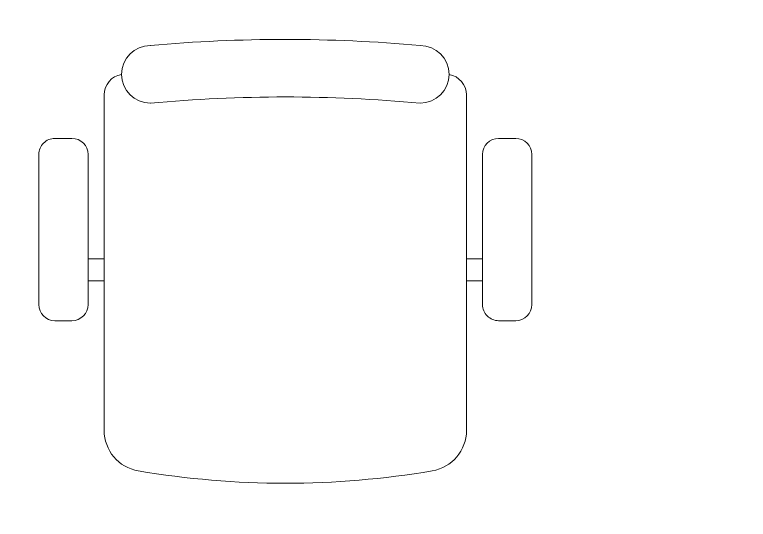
# Model space of a CAD drawing. Header units: millimetres. Extents: x 26027 to 581921, y 7230 to 233891.
# Drawn here: x 481675 to 482568, y 194083 to 194697 of the extents above; entities that cross this region are included whole.
import ezdxf

# ---------------------------------------------------------------- set-up
doc = ezdxf.new("R2010")
doc.units = ezdxf.units.MM
doc.header["$LTSCALE"] = 5
doc.layers.add('EXF', color=7, linetype='Continuous', lineweight=0, true_color=0x4e7e3e)
doc.layers.add('Medical Equipment and Furniture', color=163, linetype='Continuous', lineweight=0)
doc.layers.add('NEW', color=1, linetype='Continuous', lineweight=5)

# ---------------------------------------------------------------- blocks, each defined once
blk = doc.blocks.new('*X15')
at = {"color": 0}
for p, q in [((5, 3), (5, 3)), ((5, 3), (5, 3)), ((5, 3), (5, 3)), ((5, 3), (5, 3)), ((5, 3), (5, 3)), ((5, 3), (5, 3)), ((5, 3), (5, 3)), ((5, 3), (5, 3)), ((5, 3), (5, 3)), ((5, 3), (5, 3)), ((5, 3), (5, 3)), ((5, 3), (5, 3)), ((5, 3), (5, 3)), ((5, 3), (5, 3)), ((5, 3), (5, 3)), ((5, 3), (5, 3)), ((5, 3), (5, 3)), ((5, 3), (5, 3)), ((5, 3), (5, 3)), ((5, 3), (5, 3)), ((5, 3), (5, 3)), ((5, 3), (5, 3)), ((5, 3), (5, 3)), ((5, 3), (5, 3)), ((5, 3), (5, 3)), ((5, 3), (5, 3)), ((5, 3), (5, 3)), ((5, 3), (5, 3)), ((5, 3), (5, 3)), ((5, 3), (5, 3)), ((5, 3), (5, 3)), ((5, 3), (5, 3)), ((5, 3), (5, 3)), ((5, 3), (5, 3)), ((5, 3), (5, 3)), ((5, 3), (5, 3)), ((5, 3), (5, 3)), ((5, 3), (5, 3)), ((5, 3), (5, 3)), ((5, 3), (5, 3)), ((5, 3), (5, 3)), ((5, 3), (5, 3)), ((5, 3), (5, 3)), ((5, 3), (5, 3)), ((5, 3), (5, 3)), ((5, 3), (5, 3)), ((5, 3), (5, 3)), ((5, 3), (5, 3)), ((5, 3), (5, 3)), ((5, 3), (5, 3)), ((5, 3), (5, 3)), ((5, 3), (5, 3)), ((5, 3), (5, 3)), ((5, 3), (5, 3)), ((5, 3), (5, 3)), ((5, 3), (5, 3)), ((5, 3), (5, 3)), ((5, 3), (5, 3)), ((5, 3), (5, 3)), ((5, 3), (5, 3)), ((5, 3), (5, 3)), ((5, 3), (5, 3)), ((5, 3), (5, 3)), ((5, 3), (5, 3)), ((5, 3), (5, 3)), ((5, 3), (5, 3)), ((6, 3), (5, 3)), ((5, 3), (5, 3)), ((6, 3), (5, 3)), ((5, 3), (5, 3)), ((6, 3), (5, 3)), ((5, 3), (5, 3)), ((6, 3), (5, 3)), ((5, 3), (5, 3)), ((5, 3), (5, 3)), ((5, 3), (5, 3)), ((5, 3), (5, 3)), ((5, 3), (5, 3)), ((5, 3), (5, 3)), ((5, 3), (5, 3)), ((5, 3), (5, 3)), ((5, 3), (5, 3)), ((5, 3), (5, 3)), ((5, 3), (5, 3)), ((5, 3), (5, 3)), ((5, 3), (5, 3)), ((5, 3), (5, 3)), ((5, 3), (5, 3)), ((5, 3), (5, 3)), ((5, 3), (5, 3)), ((5, 3), (5, 3)), ((5, 3), (5, 3)), ((5, 3), (5, 3)), ((5, 3), (5, 3)), ((5, 3), (5, 3)), ((5, 3), (5, 3)), ((6, 3), (6, 3)), ((6, 3), (6, 3)), ((6, 3), (6, 3)), ((6, 3), (6, 3)), ((6, 3), (6, 3)), ((6, 3), (6, 3)), ((6, 3), (6, 3)), ((6, 3), (6, 3)), ((6, 3), (6, 3)), ((6, 3), (6, 3)), ((6, 3), (6, 3)), ((6, 3), (6, 3)), ((6, 3), (6, 3)), ((6, 3), (6, 3)), ((6, 3), (6, 3)), ((6, 3), (6, 3)), ((6, 3), (6, 3)), ((6, 3), (6, 3)), ((6, 3), (6, 3)), ((6, 3), (6, 3)), ((6, 3), (6, 3)), ((6, 3), (6, 3)), ((6, 3), (6, 3)), ((6, 3), (6, 3)), ((6, 3), (6, 3)), ((6, 3), (6, 3)), ((6, 3), (6, 3)), ((6, 3), (6, 3)), ((6, 3), (6, 3)), ((6, 3), (6, 3)), ((6, 3), (6, 3)), ((6, 3), (6, 3)), ((6, 3), (6, 3)), ((6, 3), (6, 3)), ((6, 3), (6, 3)), ((6, 3), (6, 3)), ((6, 3), (6, 3)), ((6, 3), (6, 3)), ((6, 3), (6, 3)), ((6, 3), (6, 3)), ((6, 3), (6, 3)), ((6, 3), (6, 3)), ((6, 3), (6, 3)), ((6, 3), (6, 3)), ((6, 3), (6, 3)), ((6, 3), (6, 3)), ((6, 3), (6, 3)), ((6, 3), (6, 3)), ((6, 3), (6, 3)), ((6, 3), (6, 3)), ((6, 3), (6, 3)), ((6, 3), (6, 3)), ((6, 3), (6, 3)), ((6, 3), (6, 3)), ((6, 3), (6, 3)), ((6, 3), (6, 3)), ((6, 3), (6, 3)), ((6, 3), (6, 3)), ((6, 3), (6, 3)), ((6, 3), (6, 3)), ((6, 3), (6, 3)), ((6, 3), (6, 3)), ((6, 3), (6, 3)), ((6, 3), (6, 3)), ((6, 3), (6, 3)), ((6, 3), (6, 3)), ((6, 3), (6, 3)), ((6, 3), (6, 3)), ((6, 3), (6, 3)), ((6, 3), (6, 3)), ((6, 3), (6, 3)), ((6, 3), (6, 3)), ((6, 3), (6, 3)), ((6, 3), (6, 3)), ((6, 3), (6, 3)), ((6, 3), (6, 3)), ((6, 3), (6, 3)), ((6, 3), (6, 3)), ((6, 3), (6, 3)), ((6, 3), (6, 3)), ((6, 3), (6, 3)), ((6, 3), (6, 3)), ((6, 3), (6, 3)), ((6, 3), (6, 3)), ((6, 3), (6, 3)), ((6, 3), (6, 3)), ((6, 3), (6, 3)), ((6, 3), (6, 3)), ((6, 3), (6, 3)), ((6, 3), (6, 3)), ((6, 3), (6, 3)), ((6, 3), (6, 3)), ((6, 3), (6, 3)), ((6, 3), (6, 3)), ((6, 3), (6, 3)), ((6, 3), (6, 3)), ((6, 3), (6, 3)), ((6, 3), (6, 3)), ((6, 3), (6, 3)), ((6, 3), (6, 3)), ((6, 3), (6, 3)), ((6, 3), (6, 3)), ((6, 3), (6, 3)), ((6, 3), (6, 3)), ((6, 3), (6, 3)), ((6, 3), (6, 3)), ((6, 3), (6, 3)), ((6, 3), (6, 3)), ((6, 3), (6, 3)), ((6, 3), (6, 3)), ((6, 3), (6, 3)), ((6, 3), (6, 3)), ((6, 3), (6, 3)), ((6, 3), (6, 3)), ((6, 3), (6, 3)), ((6, 3), (6, 3)), ((6, 3), (6, 3)), ((6, 3), (6, 3)), ((6, 3), (6, 3)), ((6, 3), (6, 3)), ((6, 3), (6, 3)), ((6, 3), (6, 3)), ((6, 3), (6, 3)), ((6, 3), (6, 3)), ((6, 3), (6, 3)), ((6, 3), (6, 3)), ((6, 3), (6, 3)), ((6, 3), (6, 3)), ((6, 3), (6, 3)), ((6, 3), (6, 3)), ((6, 3), (6, 3)), ((6, 3), (6, 3)), ((6, 3), (6, 3)), ((6, 3), (6, 3)), ((6, 3), (6, 3)), ((6, 3), (6, 3)), ((6, 3), (6, 3)), ((6, 3), (6, 3)), ((6, 3), (6, 3)), ((6, 3), (6, 3)), ((6, 3), (6, 3)), ((6, 3), (6, 3)), ((6, 3), (6, 3)), ((6, 3), (6, 3)), ((6, 3), (6, 3)), ((6, 3), (6, 3)), ((6, 3), (6, 3)), ((6, 3), (6, 3)), ((6, 3), (6, 3)), ((6, 3), (6, 3)), ((6, 3), (6, 3)), ((6, 3), (6, 3)), ((6, 3), (6, 3)), ((6, 3), (6, 3)), ((6, 3), (6, 3)), ((6, 3), (6, 3)), ((6, 3), (6, 3)), ((6, 3), (6, 3)), ((6, 3), (6, 3)), ((6, 3), (6, 3)), ((6, 3), (6, 3)), ((6, 3), (6, 3)), ((6, 3), (6, 3)), ((6, 3), (6, 3)), ((6, 3), (6, 3)), ((6, 3), (6, 3)), ((6, 3), (6, 3)), ((6, 3), (6, 3)), ((6, 3), (6, 3)), ((6, 3), (6, 3)), ((6, 3), (6, 3)), ((6, 3), (6, 3)), ((6, 3), (6, 3)), ((6, 3), (6, 3)), ((6, 3), (6, 3)), ((6, 3), (6, 3)), ((6, 3), (6, 3)), ((6, 3), (6, 3)), ((6, 3), (6, 3)), ((6, 3), (6, 3)), ((6, 3), (6, 3)), ((6, 3), (6, 3)), ((6, 3), (6, 3)), ((6, 3), (6, 3)), ((6, 3), (6, 3)), ((6, 3), (6, 3)), ((6, 3), (6, 3)), ((6, 3), (6, 3)), ((6, 3), (6, 3)), ((6, 3), (6, 3)), ((6, 3), (6, 3)), ((6, 3), (6, 3)), ((6, 3), (6, 3)), ((6, 3), (6, 3)), ((6, 3), (6, 3)), ((6, 3), (6, 3)), ((6, 3), (6, 3)), ((6, 3), (6, 3)), ((6, 3), (6, 3)), ((6, 3), (6, 3)), ((6, 3), (6, 3)), ((6, 3), (6, 3)), ((6, 3), (6, 3)), ((6, 3), (6, 3)), ((6, 3), (5, 3)), ((6, 3), (5, 3)), ((6, 3), (5, 3)), ((6, 3), (5, 3)), ((6, 3), (5, 3)), ((6, 3), (6, 3)), ((6, 3), (6, 3)), ((6, 3), (6, 3)), ((6, 3), (6, 3)), ((6, 3), (6, 3)), ((6, 3), (6, 3)), ((6, 3), (6, 3)), ((6, 3), (6, 3)), ((6, 3), (6, 3)), ((6, 3), (6, 3)), ((6, 3), (6, 3)), ((6, 3), (6, 3)), ((6, 3), (6, 3)), ((6, 3), (6, 3)), ((6, 3), (6, 3)), ((6, 3), (6, 3)), ((6, 3), (6, 3)), ((6, 3), (6, 3)), ((6, 3), (6, 3)), ((6, 3), (6, 3)), ((6, 3), (6, 3)), ((6, 3), (6, 3)), ((6, 3), (6, 3)), ((6, 3), (6, 3)), ((6, 3), (6, 3)), ((6, 3), (6, 3)), ((6, 3), (6, 3)), ((6, 3), (6, 3)), ((6, 3), (6, 3)), ((6, 3), (6, 3)), ((6, 3), (6, 3)), ((6, 3), (6, 3)), ((6, 3), (6, 3)), ((6, 3), (6, 3)), ((6, 3), (6, 3)), ((6, 3), (6, 3)), ((6, 3), (6, 3)), ((6, 3), (6, 3)), ((6, 3), (6, 3)), ((6, 3), (6, 3)), ((6, 3), (6, 3)), ((6, 3), (6, 3)), ((6, 3), (6, 3)), ((6, 3), (6, 3)), ((6, 3), (6, 3)), ((6, 3), (6, 3)), ((6, 3), (6, 3)), ((6, 3), (6, 3)), ((6, 3), (6, 3)), ((6, 3), (6, 3)), ((6, 3), (6, 3)), ((6, 3), (6, 3)), ((6, 3), (6, 3)), ((6, 3), (6, 3)), ((6, 3), (6, 3)), ((6, 3), (6, 3)), ((6, 3), (6, 3)), ((6, 3), (6, 3)), ((6, 3), (6, 3)), ((6, 3), (6, 3)), ((6, 3), (6, 3)), ((6, 3), (6, 3)), ((6, 3), (6, 3)), ((6, 3), (6, 3)), ((6, 3), (6, 3)), ((6, 3), (6, 3)), ((6, 3), (6, 3)), ((6, 3), (6, 3)), ((6, 3), (6, 3)), ((6, 3), (6, 3)), ((6, 3), (6, 3)), ((6, 3), (6, 3)), ((6, 3), (6, 3)), ((6, 3), (6, 3)), ((6, 3), (6, 3)), ((6, 3), (6, 3)), ((6, 3), (6, 3)), ((6, 3), (6, 3)), ((6, 3), (6, 3)), ((6, 3), (6, 3)), ((6, 3), (6, 3)), ((6, 3), (6, 3)), ((6, 3), (6, 3)), ((6, 3), (6, 3)), ((6, 3), (6, 3)), ((6, 3), (6, 3)), ((6, 3), (6, 3)), ((6, 3), (6, 3)), ((6, 3), (6, 3)), ((6, 3), (6, 3)), ((6, 3), (6, 3)), ((6, 3), (6, 3)), ((6, 3), (6, 3)), ((6, 3), (6, 3)), ((6, 3), (6, 3)), ((6, 3), (6, 3)), ((6, 3), (6, 3)), ((6, 3), (6, 3)), ((6, 3), (6, 3)), ((6, 3), (6, 3)), ((6, 3), (6, 3)), ((6, 3), (6, 3)), ((6, 3), (6, 3)), ((6, 3), (6, 3)), ((6, 3), (6, 3)), ((6, 3), (6, 3)), ((6, 3), (6, 3)), ((6, 3), (6, 3)), ((6, 3), (6, 3)), ((6, 3), (6, 3)), ((6, 3), (6, 3)), ((6, 3), (6, 3)), ((6, 3), (6, 3)), ((6, 3), (6, 3)), ((6, 3), (6, 3)), ((6, 3), (6, 3)), ((6, 3), (6, 3)), ((6, 3), (6, 3)), ((6, 3), (6, 3)), ((6, 3), (6, 3)), ((6, 3), (6, 3)), ((6, 3), (6, 3)), ((6, 3), (6, 3)), ((6, 3), (6, 3)), ((6, 3), (6, 3)), ((6, 3), (6, 3)), ((6, 3), (6, 3)), ((6, 3), (6, 3)), ((6, 3), (6, 3)), ((6, 3), (6, 3)), ((6, 3), (6, 3)), ((6, 3), (6, 3)), ((6, 3), (6, 3)), ((6, 3), (6, 3)), ((6, 3), (6, 3)), ((6, 3), (6, 3)), ((6, 3), (6, 3)), ((6, 3), (6, 3)), ((6, 3), (6, 3)), ((6, 3), (6, 3)), ((6, 3), (6, 3)), ((6, 3), (6, 3)), ((6, 3), (6, 3)), ((6, 3), (6, 3)), ((6, 3), (6, 3)), ((6, 3), (6, 3)), ((6, 3), (6, 3)), ((6, 3), (6, 3)), ((6, 3), (6, 3)), ((6, 3), (6, 3)), ((6, 3), (6, 3)), ((6, 3), (6, 3)), ((6, 3), (6, 3)), ((6, 3), (6, 3)), ((6, 3), (6, 3)), ((6, 3), (6, 3)), ((6, 3), (6, 3)), ((6, 3), (6, 3)), ((6, 3), (6, 3)), ((6, 3), (6, 3)), ((6, 3), (6, 3)), ((6, 3), (6, 3)), ((6, 3), (6, 3)), ((6, 3), (6, 3)), ((6, 3), (6, 3)), ((6, 3), (6, 3)), ((6, 3), (6, 3)), ((6, 3), (6, 3)), ((6, 3), (6, 3)), ((6, 3), (6, 3)), ((6, 3), (6, 3)), ((6, 3), (6, 3)), ((6, 3), (6, 3)), ((6, 3), (6, 3)), ((6, 3), (6, 3)), ((6, 3), (6, 3)), ((6, 3), (6, 3)), ((6, 3), (6, 3)), ((6, 3), (6, 3)), ((6, 3), (6, 3)), ((6, 3), (6, 3)), ((6, 3), (6, 3)), ((6, 3), (6, 3)), ((6, 3), (6, 3)), ((6, 3), (6, 3)), ((6, 3), (6, 3)), ((6, 3), (6, 3)), ((6, 3), (6, 3)), ((6, 3), (6, 3)), ((6, 3), (6, 3)), ((6, 3), (6, 3)), ((6, 3), (6, 3)), ((6, 3), (6, 3)), ((6, 3), (6, 3)), ((6, 3), (6, 3)), ((6, 3), (6, 3)), ((6, 3), (6, 3)), ((6, 3), (6, 3)), ((6, 3), (6, 3)), ((6, 3), (6, 3)), ((6, 3), (6, 3)), ((6, 3), (6, 3)), ((6, 3), (6, 3)), ((6, 3), (6, 3)), ((6, 3), (6, 3)), ((6, 3), (6, 3)), ((6, 3), (6, 3)), ((6, 3), (6, 3)), ((6, 3), (6, 3)), ((6, 3), (6, 3)), ((6, 3), (6, 3)), ((6, 3), (6, 3)), ((6, 3), (6, 3)), ((6, 3), (6, 3)), ((6, 3), (6, 3)), ((6, 3), (6, 3)), ((6, 3), (6, 3)), ((6, 3), (6, 3)), ((6, 3), (6, 3)), ((6, 3), (6, 3)), ((6, 3), (6, 3)), ((6, 3), (6, 3)), ((6, 3), (6, 3)), ((6, 3), (6, 3)), ((6, 3), (6, 3)), ((6, 3), (6, 3)), ((6, 3), (6, 3)), ((6, 3), (6, 3)), ((6, 3), (6, 3)), ((6, 3), (6, 3)), ((6, 3), (6, 3)), ((6, 3), (6, 3)), ((6, 3), (6, 3)), ((6, 3), (6, 3)), ((6, 3), (6, 3)), ((6, 3), (6, 3)), ((6, 3), (6, 3)), ((6, 3), (6, 3)), ((6, 3), (6, 3)), ((6, 3), (6, 3)), ((6, 3), (6, 3)), ((6, 3), (6, 3)), ((6, 3), (6, 3)), ((6, 3), (6, 3)), ((6, 3), (6, 3)), ((6, 3), (6, 3)), ((6, 3), (6, 3)), ((6, 3), (6, 3)), ((6, 3), (6, 3)), ((6, 3), (6, 3)), ((6, 3), (6, 3)), ((6, 3), (6, 3)), ((6, 3), (6, 3)), ((6, 3), (6, 3)), ((6, 3), (6, 3)), ((6, 3), (6, 3)), ((6, 3), (6, 3)), ((6, 3), (6, 3)), ((6, 3), (6, 3)), ((6, 3), (6, 3)), ((6, 3), (6, 3)), ((6, 3), (6, 3)), ((6, 3), (6, 3)), ((6, 3), (6, 3)), ((6, 3), (6, 3)), ((6, 3), (6, 3)), ((6, 3), (6, 3)), ((6, 3), (6, 3)), ((6, 3), (6, 3)), ((6, 3), (6, 3)), ((6, 3), (6, 3)), ((6, 3), (6, 3)), ((6, 3), (6, 3)), ((6, 3), (6, 3)), ((6, 3), (6, 3)), ((6, 3), (6, 3)), ((6, 3), (6, 3)), ((6, 3), (6, 3)), ((6, 3), (6, 3)), ((6, 3), (6, 3)), ((6, 3), (6, 3)), ((6, 3), (6, 3)), ((6, 3), (6, 3)), ((6, 3), (6, 3)), ((6, 3), (6, 3)), ((6, 3), (6, 3)), ((6, 3), (6, 3)), ((6, 3), (6, 3)), ((6, 3), (6, 3)), ((6, 3), (6, 3)), ((6, 3), (6, 3)), ((6, 3), (6, 3)), ((6, 3), (6, 3)), ((6, 3), (6, 3)), ((6, 3), (6, 3)), ((6, 3), (6, 3)), ((6, 3), (6, 3)), ((6, 3), (6, 3)), ((6, 3), (6, 3)), ((6, 3), (6, 3)), ((6, 3), (6, 3)), ((6, 3), (6, 3)), ((6, 3), (6, 3)), ((6, 3), (6, 3)), ((6, 3), (6, 3)), ((6, 3), (6, 3)), ((6, 3), (6, 3)), ((6, 3), (6, 3)), ((6, 3), (6, 3)), ((6, 3), (6, 3)), ((6, 3), (6, 3)), ((6, 3), (6, 3)), ((6, 3), (6, 3)), ((6, 3), (6, 3)), ((6, 3), (6, 3)), ((6, 3), (6, 3)), ((6, 3), (6, 3))]:
    blk.add_line(p, q, dxfattribs=at)
blk = doc.blocks.new('*X16')
at = {"color": 0}
for p, q in [((13, 1), (13, 1)), ((13, 1), (13, 1)), ((13, 1), (13, 1)), ((13, 1), (13, 1)), ((13, 1), (13, 1)), ((13, 1), (13, 1)), ((13, 1), (13, 1)), ((13, 1), (13, 1)), ((13, 1), (13, 1)), ((13, 1), (13, 1)), ((13, 1), (13, 1)), ((13, 1), (13, 1)), ((13, 1), (13, 1)), ((13, 1), (13, 1)), ((13, 1), (13, 1)), ((13, 1), (14, 1)), ((13, 1), (14, 1)), ((13, 1), (14, 1)), ((13, 1), (13, 1)), ((13, 1), (13, 1)), ((13, 1), (13, 1)), ((13, 1), (13, 1)), ((13, 1), (13, 1)), ((13, 1), (13, 1)), ((13, 1), (13, 1)), ((13, 1), (13, 1)), ((13, 1), (13, 1)), ((13, 1), (13, 1)), ((13, 1), (13, 1)), ((13, 1), (13, 1)), ((13, 1), (13, 1)), ((13, 1), (13, 1)), ((13, 1), (13, 1)), ((13, 1), (13, 1)), ((13, 1), (13, 1)), ((13, 1), (13, 1)), ((13, 1), (13, 1)), ((13, 1), (13, 1)), ((13, 1), (13, 1)), ((13, 1), (13, 1)), ((13, 1), (13, 1)), ((13, 1), (13, 1)), ((13, 1), (13, 1)), ((13, 1), (13, 1)), ((13, 1), (13, 1)), ((13, 1), (13, 1)), ((13, 1), (13, 1)), ((13, 1), (13, 1)), ((13, 1), (13, 1)), ((13, 1), (13, 1)), ((13, 1), (13, 1)), ((13, 1), (13, 1)), ((13, 1), (13, 1)), ((13, 1), (13, 1)), ((13, 1), (13, 1)), ((13, 1), (13, 1)), ((13, 1), (13, 1)), ((13, 1), (13, 1)), ((13, 1), (13, 1)), ((13, 1), (13, 1)), ((13, 1), (13, 1)), ((13, 1), (13, 1)), ((13, 1), (13, 1)), ((13, 1), (13, 1)), ((13, 1), (13, 1)), ((13, 1), (13, 1)), ((13, 1), (13, 1)), ((13, 1), (13, 1)), ((13, 1), (13, 1)), ((13, 1), (13, 1)), ((13, 1), (13, 1)), ((13, 1), (13, 1)), ((13, 1), (13, 1)), ((13, 1), (13, 1)), ((13, 1), (13, 1)), ((13, 1), (13, 1)), ((13, 1), (13, 1)), ((13, 1), (13, 1)), ((13, 1), (13, 1)), ((13, 1), (13, 1)), ((13, 1), (13, 1)), ((13, 1), (13, 1)), ((13, 1), (13, 1)), ((13, 1), (13, 1)), ((13, 1), (13, 1)), ((13, 1), (13, 1)), ((13, 1), (13, 1)), ((13, 1), (13, 1)), ((13, 1), (13, 1)), ((13, 1), (13, 1)), ((13, 1), (13, 1)), ((13, 1), (13, 1)), ((13, 1), (13, 1)), ((13, 1), (13, 1)), ((13, 1), (13, 1)), ((13, 1), (13, 1)), ((13, 1), (13, 1)), ((13, 1), (13, 1)), ((13, 1), (13, 1)), ((13, 1), (13, 1)), ((13, 1), (13, 1)), ((13, 1), (13, 1)), ((13, 1), (13, 1)), ((13, 1), (13, 1)), ((13, 1), (13, 1)), ((13, 1), (13, 1)), ((13, 1), (13, 1)), ((13, 1), (13, 1)), ((13, 1), (13, 1)), ((13, 1), (13, 1)), ((13, 1), (13, 1)), ((13, 1), (13, 1)), ((13, 1), (13, 1)), ((13, 1), (13, 1)), ((13, 1), (13, 1)), ((13, 1), (13, 1)), ((13, 1), (13, 1)), ((13, 1), (13, 1)), ((13, 1), (13, 1)), ((13, 1), (13, 1)), ((13, 1), (13, 1)), ((13, 1), (13, 1)), ((13, 1), (13, 1)), ((13, 1), (14, 1)), ((13, 0), (13, 0)), ((13, 0), (13, 0)), ((13, 0), (13, 0)), ((13, 0), (13, 0)), ((13, 0), (13, 0)), ((13, 0), (13, 0)), ((13, 0), (13, 0)), ((13, 0), (13, 0)), ((13, 0), (13, 0)), ((13, 0), (13, 0)), ((13, 0), (13, 0)), ((13, 0), (13, 0)), ((13, 0), (13, 0)), ((13, 0), (13, 0)), ((13, 0), (13, 0)), ((13, 0), (13, 0)), ((13, 0), (13, 0)), ((13, 0), (13, 0)), ((13, 0), (13, 0)), ((13, 0), (13, 0)), ((13, 0), (13, 0)), ((13, 0), (13, 0)), ((13, 0), (13, 0)), ((13, 0), (13, 0)), ((13, 0), (13, 0)), ((13, 0), (13, 0)), ((13, 0), (13, 0)), ((13, 0), (13, 0)), ((13, 0), (13, 0)), ((13, 0), (13, 0)), ((13, 0), (13, 0)), ((13, 0), (13, 0)), ((13, 0), (13, 0)), ((13, 0), (13, 0)), ((13, 0), (13, 0)), ((13, 0), (13, 0)), ((13, 0), (13, 0)), ((13, 0), (13, 0)), ((13, 0), (13, 0)), ((13, 0), (13, 0)), ((13, 0), (13, 0)), ((13, 0), (13, 0)), ((13, 0), (13, 0)), ((13, 0), (13, 0)), ((13, 0), (13, 0)), ((13, 0), (13, 0)), ((13, 0), (13, 0)), ((13, 0), (13, 0)), ((13, 0), (14, 0)), ((13, 0), (14, 0)), ((13, 0), (13, 0)), ((13, 0), (14, 0)), ((14, 1), (14, 1)), ((14, 1), (14, 1)), ((14, 1), (14, 1)), ((14, 1), (14, 1)), ((14, 1), (14, 1)), ((14, 1), (14, 1)), ((14, 1), (14, 1)), ((14, 1), (14, 1)), ((14, 1), (14, 1)), ((14, 1), (14, 1)), ((14, 1), (14, 1)), ((14, 1), (14, 1)), ((14, 1), (14, 1)), ((14, 1), (14, 1)), ((14, 1), (14, 1)), ((14, 1), (14, 1)), ((14, 1), (14, 1)), ((14, 1), (14, 1)), ((14, 1), (14, 1)), ((14, 1), (14, 1)), ((14, 1), (14, 1)), ((14, 1), (14, 1)), ((14, 1), (14, 1)), ((14, 1), (14, 1)), ((14, 1), (14, 1)), ((14, 1), (14, 1)), ((14, 1), (14, 1)), ((14, 1), (14, 1)), ((14, 1), (14, 1)), ((14, 1), (14, 1)), ((14, 1), (14, 1)), ((14, 1), (14, 1)), ((14, 1), (14, 1)), ((14, 1), (14, 1)), ((14, 1), (14, 1)), ((14, 1), (14, 1)), ((14, 1), (14, 1)), ((14, 1), (14, 1)), ((14, 1), (14, 1)), ((14, 1), (14, 1)), ((14, 1), (14, 1)), ((14, 1), (14, 1)), ((14, 1), (14, 1)), ((14, 1), (14, 1)), ((14, 1), (14, 1)), ((14, 1), (14, 1)), ((14, 1), (14, 1)), ((14, 1), (14, 1)), ((14, 1), (14, 1)), ((14, 1), (14, 1)), ((14, 1), (14, 1)), ((14, 1), (14, 1)), ((14, 1), (14, 1)), ((14, 1), (14, 1)), ((14, 1), (14, 1)), ((14, 1), (14, 1)), ((14, 1), (14, 1)), ((14, 1), (14, 1)), ((14, 1), (14, 1)), ((14, 1), (14, 1)), ((14, 1), (14, 1)), ((14, 1), (14, 1)), ((14, 1), (14, 1)), ((14, 1), (14, 1)), ((14, 1), (14, 1)), ((14, 1), (14, 1)), ((14, 1), (14, 1)), ((14, 1), (14, 1)), ((14, 1), (14, 1)), ((14, 1), (14, 1)), ((14, 1), (14, 1)), ((14, 1), (14, 1)), ((14, 1), (14, 1)), ((14, 1), (14, 1)), ((14, 1), (14, 1)), ((14, 1), (14, 1)), ((14, 1), (14, 1)), ((14, 1), (14, 1)), ((14, 1), (14, 1)), ((14, 1), (14, 1)), ((14, 1), (14, 1)), ((14, 1), (14, 1)), ((14, 1), (14, 1)), ((14, 1), (14, 1)), ((14, 1), (14, 1)), ((14, 1), (14, 1)), ((14, 1), (14, 1)), ((14, 1), (14, 1)), ((14, 1), (14, 1)), ((14, 1), (14, 1)), ((14, 1), (14, 1)), ((14, 1), (14, 1)), ((14, 1), (14, 1)), ((14, 1), (14, 1)), ((14, 0), (14, 0)), ((14, 0), (14, 0)), ((14, 0), (14, 0)), ((14, 0), (14, 0)), ((14, 0), (14, 0)), ((14, 0), (14, 0)), ((14, 0), (14, 0)), ((14, 0), (14, 0)), ((14, 0), (14, 0)), ((14, 0), (14, 0)), ((14, 0), (14, 0)), ((14, 0), (14, 0)), ((14, 0), (14, 0)), ((14, 0), (14, 0)), ((14, 0), (14, 0)), ((14, 0), (14, 0)), ((14, 0), (14, 0)), ((14, 0), (14, 0)), ((14, 0), (14, 0)), ((14, 0), (14, 0)), ((14, 0), (14, 0)), ((14, 0), (14, 0)), ((14, 0), (14, 0)), ((14, 0), (14, 0)), ((14, 0), (14, 0)), ((14, 0), (14, 0)), ((14, 0), (14, 0)), ((14, 0), (14, 0)), ((14, 0), (14, 0)), ((14, 0), (14, 0)), ((14, 0), (14, 0)), ((14, 0), (14, 0)), ((14, 0), (14, 0)), ((14, 0), (14, 0)), ((14, 0), (14, 0)), ((14, 0), (14, 0)), ((14, 0), (14, 0)), ((14, 0), (14, 0)), ((14, 0), (14, 0)), ((14, 0), (14, 0)), ((14, 0), (14, 0)), ((14, 0), (14, 0)), ((14, 0), (14, 0)), ((14, 0), (14, 0)), ((14, 0), (14, 0)), ((14, 0), (14, 0)), ((14, 0), (14, 0)), ((14, 0), (14, 0)), ((13, 0), (13, 0)), ((13, 0), (14, 0)), ((13, 0), (13, 0)), ((13, 0), (14, 0)), ((13, 0), (13, 0)), ((13, 0), (14, 0)), ((13, 0), (13, 0)), ((13, 0), (13, 0)), ((13, 0), (13, 0)), ((13, 0), (13, 0)), ((13, 0), (14, 0)), ((13, 0), (13, 0)), ((13, 0), (14, 0)), ((13, 0), (13, 0)), ((13, 0), (14, 0)), ((13, 0), (13, 0)), ((13, 0), (14, 0)), ((13, 0), (13, 0)), ((13, 0), (14, 0)), ((13, 0), (13, 0)), ((13, 0), (14, 0)), ((13, 0), (13, 0)), ((13, 0), (14, 0)), ((13, 0), (13, 0)), ((13, 0), (13, 0)), ((13, 0), (13, 0)), ((13, 0), (14, 0)), ((13, 0), (13, 0)), ((13, 0), (14, 0)), ((13, 0), (13, 0)), ((13, 0), (14, 0)), ((13, 0), (13, 0)), ((13, 0), (14, 0)), ((13, 0), (13, 0)), ((13, 0), (13, 0)), ((13, 0), (13, 0)), ((13, 0), (13, 0)), ((13, 0), (13, 0)), ((13, 0), (13, 0)), ((13, 0), (13, 0)), ((13, 0), (13, 0)), ((13, 0), (13, 0)), ((13, 0), (13, 0)), ((13, 0), (13, 0)), ((13, 0), (13, 0)), ((13, 0), (13, 0)), ((13, 0), (13, 0)), ((13, 0), (13, 0)), ((13, 0), (13, 0)), ((13, 0), (13, 0)), ((13, 0), (13, 0)), ((13, 0), (13, 0)), ((13, 0), (13, 0)), ((13, 0), (13, 0)), ((13, 0), (13, 0)), ((13, 0), (13, 0)), ((13, 0), (13, 0)), ((13, 0), (13, 0)), ((13, 0), (13, 0)), ((13, 0), (13, 0)), ((13, 0), (13, 0)), ((13, 0), (13, 0)), ((13, 0), (13, 0)), ((13, 0), (13, 0)), ((13, -1), (13, -1)), ((13, -1), (13, -1)), ((13, -1), (13, -1)), ((13, -1), (13, -1)), ((13, -1), (13, -1)), ((13, -1), (14, -1)), ((13, -1), (13, -1)), ((14, 0), (14, 0)), ((14, 0), (14, 0)), ((14, 0), (14, 0)), ((14, 0), (14, 0)), ((14, 0), (14, 0)), ((14, 0), (14, 0)), ((14, 0), (14, 0)), ((14, 0), (14, 0)), ((14, 0), (14, 0)), ((14, 0), (14, 0)), ((14, 0), (14, 0)), ((14, 0), (14, 0)), ((14, 0), (14, 0)), ((14, 0), (14, 0)), ((14, 0), (14, 0)), ((13, 0), (14, 0)), ((14, 0), (14, 0)), ((14, 0), (14, 0)), ((14, 0), (14, 0)), ((14, 0), (14, 0)), ((14, 0), (14, 0)), ((14, 0), (14, 0)), ((14, 0), (14, 0)), ((14, 0), (14, 0)), ((14, 0), (14, 0)), ((14, 0), (14, 0)), ((14, 0), (14, 0)), ((14, 0), (14, 0)), ((14, 0), (14, 0)), ((14, 0), (14, 0)), ((14, 0), (14, 0)), ((14, 0), (14, 0)), ((14, 0), (14, 0)), ((14, 0), (14, 0)), ((14, 0), (14, 0)), ((14, 0), (14, 0)), ((14, 0), (14, 0)), ((14, 0), (14, 0)), ((14, 0), (14, 0)), ((14, 0), (14, 0)), ((14, 0), (14, 0)), ((14, 0), (14, 0)), ((14, 0), (14, 0)), ((14, 0), (14, 0)), ((14, 0), (14, 0)), ((14, 0), (14, 0)), ((14, 0), (14, 0)), ((14, 0), (14, 0)), ((14, 0), (14, 0)), ((14, 0), (14, 0)), ((14, -1), (14, -1)), ((14, -1), (14, -1)), ((14, -1), (14, -1)), ((14, -1), (14, -1)), ((14, -1), (14, -1))]:
    blk.add_line(p, q, dxfattribs=at)
blk = doc.blocks.new('GF21018-P')
at = {"color": 0}
for p, q in [((-0.2207, 0.47563), (-0.2207, 0.0675)), ((0.22049, 0.47563), (0.22049, 0.0675)), ((-0.2806, 0.34221), (-0.25983, 0.34221)), ((0.25963, 0.34221), (0.2804, 0.34221)), ((-0.30021, 0.32259), (-0.30021, 0.14)), ((-0.24021, 0.32259), (-0.24021, 0.14)), ((0.24001, 0.32259), (0.24001, 0.14)), ((0.30001, 0.32259), (0.30001, 0.14)), ((-0.24021, 0.29372), (-0.2207, 0.29372)), ((0.22049, 0.29372), (0.24001, 0.29372)), ((-0.24021, 0.26708), (-0.2207, 0.26708)), ((0.22049, 0.26708), (0.24001, 0.26708)), ((-0.2806, 0.12039), (-0.25983, 0.12039)), ((0.25963, 0.12039), (0.2804, 0.12039))]:
    blk.add_line(p, q, dxfattribs=at)
for points in [[(0.24001, 0.29372), (0.24001, 0.29372), (0.24001, 0.29372), (0.24001, 0.29372), (0.24001, 0.29372), (0.24001, 0.29372), (0.24001, 0.29372), (0.24001, 0.29372), (0.24001, 0.29372), (0.24001, 0.29372), (0.24001, 0.29372), (0.24001, 0.29372), (0.24001, 0.29372), (0.24001, 0.29372), (0.24001, 0.29372), (0.24001, 0.29372), (0.24001, 0.29372), (0.24001, 0.29372), (0.24001, 0.29372), (0.24001, 0.29372), (0.24001, 0.29372), (0.24001, 0.29372), (0.24001, 0.29372), (0.24001, 0.29372), (0.24001, 0.29372), (0.24001, 0.29372), (0.24001, 0.29372), (0.24001, 0.29372), (0.24001, 0.29372), (0.24001, 0.29372), (0.24001, 0.29372), (0.24001, 0.29372), (0.24001, 0.29372), (0.24001, 0.29372), (0.24001, 0.29372), (0.24001, 0.29372), (0.24001, 0.29372), (0.24001, 0.29372), (0.24001, 0.29372), (0.24001, 0.29372), (0.24001, 0.29372), (0.24001, 0.29372), (0.24001, 0.29372), (0.24001, 0.29372), (0.24001, 0.29372), (0.24001, 0.29372), (0.24001, 0.29372), (0.24001, 0.29372), (0.24001, 0.29372), (0.24001, 0.29372), (0.24001, 0.29372), (0.24001, 0.29372), (0.24001, 0.29372), (0.24001, 0.29372), (0.24001, 0.29372), (0.24001, 0.29372), (0.24001, 0.29372), (0.24001, 0.29372), (0.24001, 0.29372), (0.24001, 0.29372), (0.24001, 0.29372), (0.24001, 0.29372), (0.24001, 0.29372), (0.24001, 0.29372), (0.24001, 0.29372), (0.24001, 0.29372), (0.24001, 0.29372), (0.24001, 0.29372), (0.24001, 0.29372), (0.24001, 0.29372), (0.24001, 0.29372), (0.24001, 0.29372), (0.24001, 0.29372), (0.24001, 0.29372), (0.24001, 0.29372), (0.24001, 0.29372), (0.24001, 0.29372), (0.24001, 0.29372), (0.24001, 0.29372), (0.24001, 0.29372), (0.24001, 0.29372), (0.24001, 0.29372), (0.24001, 0.29372), (0.24001, 0.29372), (0.24001, 0.29372), (0.24001, 0.29372), (0.24001, 0.29372), (0.24001, 0.29372), (0.24001, 0.29372), (0.24001, 0.29372), (0.24001, 0.29372), (0.24001, 0.29372), (0.24001, 0.29372), (0.24001, 0.29372), (0.24001, 0.29372), (0.24001, 0.29372), (0.24001, 0.29372), (0.24001, 0.29372), (0.24001, 0.29372), (0.24001, 0.29372), (0.24001, 0.29372), (0.24001, 0.29372), (0.24001, 0.29372), (0.24001, 0.29372), (0.24001, 0.29372), (0.24001, 0.29372), (0.24001, 0.29372), (0.24001, 0.29372), (0.24001, 0.29372), (0.24001, 0.29372), (0.24001, 0.29372), (0.24001, 0.29372), (0.24001, 0.29372), (0.24001, 0.29372), (0.24001, 0.29372), (0.24001, 0.29372), (0.24001, 0.29372), (0.24001, 0.29372), (0.24001, 0.29372), (0.24001, 0.29372), (0.24001, 0.29372), (0.24001, 0.29372), (0.24001, 0.29372), (0.24001, 0.29372), (0.24001, 0.29372), (0.24001, 0.29372), (0.24001, 0.29372), (0.24001, 0.29372), (0.24001, 0.29372), (0.24001, 0.29372), (0.24001, 0.29372), (0.24001, 0.29372), (0.24001, 0.29372), (0.24001, 0.29372), (0.24001, 0.29372), (0.24001, 0.29372), (0.24001, 0.29372), (0.24001, 0.29372), (0.24001, 0.29372), (0.24001, 0.29372), (0.24001, 0.29372), (0.24001, 0.29372), (0.24001, 0.29372), (0.24001, 0.29372), (0.24001, 0.29372), (0.24001, 0.29372), (0.24001, 0.29372), (0.24001, 0.29372), (0.24001, 0.29372), (0.24001, 0.29372), (0.24001, 0.29372), (0.24001, 0.29372), (0.24001, 0.29372), (0.24001, 0.29372), (0.24001, 0.29372), (0.24001, 0.29372), (0.24001, 0.29372), (0.24001, 0.29372), (0.24001, 0.29372), (0.24001, 0.29372), (0.24001, 0.29372), (0.24001, 0.29372), (0.24001, 0.29372), (0.24001, 0.29372), (0.24001, 0.29372), (0.24001, 0.29372), (0.24001, 0.29372), (0.24001, 0.29372), (0.24001, 0.29372), (0.24001, 0.29372), (0.24001, 0.29372), (0.24001, 0.29372), (0.24001, 0.29372), (0.24001, 0.29372), (0.24001, 0.29372), (0.24001, 0.29372), (0.24001, 0.29372), (0.24001, 0.29372), (0.24001, 0.29372), (0.24001, 0.29372), (0.24001, 0.29372), (0.24001, 0.29372), (0.24001, 0.29372), (0.24001, 0.29372), (0.24001, 0.29372), (0.24001, 0.29372), (0.24001, 0.29372), (0.24001, 0.29372), (0.24001, 0.29372), (0.24001, 0.29372), (0.24001, 0.29372), (0.24001, 0.29372), (0.24001, 0.29372), (0.24001, 0.29372), (0.24001, 0.29372), (0.24001, 0.29372), (0.24001, 0.29372), (0.24001, 0.29372), (0.24001, 0.29372), (0.24001, 0.29372), (0.24001, 0.29372), (0.24001, 0.29372), (0.24001, 0.29372), (0.24001, 0.29372), (0.24001, 0.29372), (0.24001, 0.29372), (0.24001, 0.29372), (0.24001, 0.29372), (0.24001, 0.29372), (0.24001, 0.29372), (0.24001, 0.29372), (0.24001, 0.29372), (0.24001, 0.29372), (0.24001, 0.29372), (0.24001, 0.29372), (0.24001, 0.29372), (0.24001, 0.29372), (0.24001, 0.29372), (0.24001, 0.29372), (0.24001, 0.29372), (0.24001, 0.29372), (0.24001, 0.29372), (0.24001, 0.29372), (0.24001, 0.29372), (0.24001, 0.29372), (0.24001, 0.29372), (0.24001, 0.29372), (0.24001, 0.29372), (0.24001, 0.29372), (0.24001, 0.29372), (0.24001, 0.29372), (0.24001, 0.29372), (0.24001, 0.29372), (0.24001, 0.29372), (0.24001, 0.29372), (0.24001, 0.29372), (0.24001, 0.29372), (0.24001, 0.29372), (0.24001, 0.29372), (0.24001, 0.29372), (0.24001, 0.29372), (0.24001, 0.29372), (0.24001, 0.29372), (0.24001, 0.29372), (0.24001, 0.29372), (0.24001, 0.29372), (0.24001, 0.29372), (0.24001, 0.29372), (0.24001, 0.29372), (0.24001, 0.29372), (0.24001, 0.29372), (0.24001, 0.29372), (0.24001, 0.29372), (0.24001, 0.29372), (0.24001, 0.29372), (0.24001, 0.29372), (0.24001, 0.29372), (0.24001, 0.29372), (0.24001, 0.29372), (0.24001, 0.29372), (0.24001, 0.29372), (0.24001, 0.29372), (0.24001, 0.29372), (0.24001, 0.29372), (0.24001, 0.29372), (0.24001, 0.29372), (0.24001, 0.29372), (0.24001, 0.29372), (0.24001, 0.29372), (0.24001, 0.29372), (0.24001, 0.29372), (0.24001, 0.29372), (0.24001, 0.29372), (0.24001, 0.29372), (0.24001, 0.29372), (0.24001, 0.29372), (0.24001, 0.29372)], [(0.24001, 0.29372), (0.24001, 0.29372), (0.24001, 0.29372), (0.24001, 0.29372), (0.24001, 0.29372), (0.24001, 0.29372), (0.24001, 0.29372), (0.24001, 0.29372), (0.24001, 0.29372), (0.24001, 0.29372), (0.24001, 0.29372), (0.24001, 0.29372), (0.24001, 0.29372), (0.24001, 0.29372), (0.24001, 0.29372), (0.24001, 0.29372), (0.24001, 0.29372), (0.24001, 0.29372), (0.24001, 0.29372), (0.24001, 0.29372), (0.24001, 0.29372), (0.24001, 0.29372), (0.24001, 0.29372), (0.24001, 0.29372), (0.24001, 0.29372), (0.24001, 0.29372), (0.24001, 0.29372), (0.24001, 0.29372), (0.24001, 0.29372), (0.24001, 0.29372), (0.24001, 0.29372), (0.24001, 0.29372), (0.24001, 0.29372), (0.24001, 0.29372), (0.24001, 0.29372), (0.24001, 0.29372), (0.24001, 0.29372), (0.24001, 0.29372), (0.24001, 0.29372), (0.24001, 0.29372), (0.24001, 0.29372), (0.24001, 0.29372), (0.24001, 0.29372), (0.24001, 0.29372), (0.24001, 0.29372), (0.24001, 0.29372), (0.24001, 0.29372), (0.24001, 0.29372), (0.24001, 0.29372), (0.24001, 0.29372), (0.24001, 0.29372), (0.24001, 0.29372), (0.24001, 0.29372), (0.24001, 0.29372), (0.24001, 0.29372), (0.24001, 0.29372), (0.24001, 0.29372), (0.24001, 0.29372), (0.24001, 0.29372), (0.24001, 0.29372), (0.24001, 0.29372), (0.24001, 0.29372), (0.24001, 0.29372), (0.24001, 0.29372), (0.24001, 0.29372), (0.24001, 0.29372), (0.24001, 0.29372), (0.24001, 0.29372), (0.24001, 0.29372), (0.24001, 0.29372), (0.24001, 0.29372), (0.24001, 0.29372), (0.24001, 0.29372), (0.24001, 0.29372), (0.24001, 0.29372), (0.24001, 0.29372), (0.24001, 0.29372), (0.24001, 0.29372), (0.24001, 0.29372), (0.24001, 0.29372), (0.24001, 0.29372), (0.24001, 0.29372), (0.24001, 0.29372), (0.24001, 0.29372), (0.24001, 0.29372), (0.24001, 0.29372), (0.24001, 0.29372), (0.24001, 0.29372), (0.24001, 0.29372), (0.24001, 0.29372), (0.24001, 0.29372), (0.24001, 0.29372), (0.24001, 0.29372), (0.24001, 0.29372), (0.24001, 0.29372), (0.24001, 0.29372), (0.24001, 0.29372), (0.24001, 0.29372), (0.24001, 0.29372), (0.24001, 0.29372), (0.24001, 0.29372), (0.24001, 0.29372), (0.24001, 0.29372), (0.24001, 0.29372), (0.24001, 0.29372), (0.24001, 0.29372), (0.24001, 0.29372), (0.24001, 0.29372), (0.24001, 0.29372), (0.24001, 0.29372), (0.24001, 0.29372), (0.24001, 0.29372), (0.24001, 0.29372), (0.24001, 0.29372), (0.24001, 0.29372), (0.24001, 0.29372), (0.24001, 0.29372), (0.24001, 0.29372), (0.24001, 0.29372), (0.24001, 0.29372), (0.24001, 0.29372), (0.24001, 0.29372), (0.24001, 0.29372), (0.24001, 0.29372), (0.24001, 0.29372), (0.24001, 0.29372), (0.24001, 0.29372), (0.24001, 0.29372), (0.24001, 0.29372), (0.24001, 0.29372), (0.24001, 0.29372), (0.24001, 0.29372), (0.24001, 0.29372), (0.24001, 0.29372), (0.24001, 0.29372), (0.24001, 0.29372), (0.24001, 0.29372), (0.24001, 0.29372), (0.24001, 0.29372), (0.24001, 0.29372), (0.24001, 0.29372), (0.24001, 0.29372), (0.24001, 0.29372), (0.24001, 0.29372), (0.24001, 0.29372), (0.24001, 0.29372), (0.24001, 0.29372), (0.24001, 0.29372), (0.24001, 0.29372), (0.24001, 0.29372), (0.24001, 0.29372), (0.24001, 0.29372), (0.24001, 0.29372), (0.24001, 0.29372), (0.24001, 0.29372), (0.24001, 0.29372), (0.24001, 0.29372), (0.24001, 0.29372), (0.24001, 0.29372), (0.24001, 0.29372), (0.24001, 0.29372), (0.24001, 0.29372), (0.24001, 0.29372), (0.24001, 0.29372), (0.24001, 0.29372), (0.24001, 0.29372), (0.24001, 0.29372), (0.24001, 0.29372), (0.24001, 0.29372), (0.24001, 0.29372), (0.24001, 0.29372), (0.24001, 0.29372), (0.24001, 0.29372), (0.24001, 0.29372), (0.24001, 0.29372), (0.24001, 0.29372), (0.24001, 0.29372), (0.24001, 0.29372), (0.24001, 0.29372), (0.24001, 0.29372), (0.24001, 0.29372), (0.24001, 0.29372), (0.24001, 0.29372), (0.24001, 0.29372), (0.24001, 0.29372), (0.24001, 0.29372), (0.24001, 0.29372), (0.24001, 0.29372), (0.24001, 0.29372), (0.24001, 0.29372), (0.24001, 0.29372), (0.24001, 0.29372), (0.24001, 0.29372), (0.24001, 0.29372), (0.24001, 0.29372), (0.24001, 0.29372), (0.24001, 0.29372), (0.24001, 0.29372), (0.24001, 0.29372), (0.24001, 0.29372), (0.24001, 0.29372), (0.24001, 0.29372), (0.24001, 0.29372), (0.24001, 0.29372), (0.24001, 0.29372), (0.24001, 0.29372), (0.24001, 0.29372), (0.24001, 0.29372), (0.24001, 0.29372), (0.24001, 0.29372), (0.24001, 0.29372), (0.24001, 0.29372), (0.24001, 0.29372), (0.24001, 0.29372), (0.24001, 0.29372), (0.24001, 0.29372), (0.24001, 0.29372), (0.24001, 0.29372), (0.24001, 0.29372)], [(0.24001, 0.29372), (0.24001, 0.29372), (0.24001, 0.29372), (0.24001, 0.29372), (0.24001, 0.29372), (0.24001, 0.29372), (0.24001, 0.29372), (0.24001, 0.29372), (0.24001, 0.29372), (0.24001, 0.29372), (0.24001, 0.29372), (0.24001, 0.29372), (0.24001, 0.29372), (0.24001, 0.29372), (0.24001, 0.29372), (0.24001, 0.29372), (0.24001, 0.29372), (0.24001, 0.29372), (0.24001, 0.29372), (0.24001, 0.29372), (0.24001, 0.29372), (0.24001, 0.29372), (0.24001, 0.29372), (0.24001, 0.29372), (0.24001, 0.29372), (0.24001, 0.29372), (0.24001, 0.29372), (0.24001, 0.29372), (0.24001, 0.29372), (0.24001, 0.29372), (0.24001, 0.29372), (0.24001, 0.29372), (0.24001, 0.29372), (0.24001, 0.29372), (0.24001, 0.29372), (0.24001, 0.29372), (0.24001, 0.29372), (0.24001, 0.29372), (0.24001, 0.29372), (0.24001, 0.29372), (0.24001, 0.29372), (0.24001, 0.29372), (0.24001, 0.29372), (0.24001, 0.29372), (0.24001, 0.29372), (0.24001, 0.29372), (0.24001, 0.29372), (0.24001, 0.29372), (0.24001, 0.29372), (0.24001, 0.29372), (0.24001, 0.29372), (0.24001, 0.29372), (0.24001, 0.29372), (0.24001, 0.29372), (0.24001, 0.29372), (0.24001, 0.29372), (0.24001, 0.29372), (0.24001, 0.29372), (0.24001, 0.29372), (0.24001, 0.29372), (0.24001, 0.29372), (0.24001, 0.29372), (0.24001, 0.29372), (0.24001, 0.29372), (0.24001, 0.29372), (0.24001, 0.29372), (0.24001, 0.29372), (0.24001, 0.29372), (0.24001, 0.29372), (0.24001, 0.29372), (0.24001, 0.29372), (0.24001, 0.29372), (0.24001, 0.29372), (0.24001, 0.29372), (0.24001, 0.29372), (0.24001, 0.29372), (0.24001, 0.29372), (0.24001, 0.29372), (0.24001, 0.29372), (0.24001, 0.29372), (0.24001, 0.29372), (0.24001, 0.29372), (0.24001, 0.29372), (0.24001, 0.29372), (0.24001, 0.29372), (0.24001, 0.29372), (0.24001, 0.29372), (0.24001, 0.29372), (0.24001, 0.29372), (0.24001, 0.29372), (0.24001, 0.29372), (0.24001, 0.29372), (0.24001, 0.29372), (0.24001, 0.29372), (0.24001, 0.29372), (0.24001, 0.29372), (0.24001, 0.29372), (0.24001, 0.29372), (0.24001, 0.29372), (0.24001, 0.29372), (0.24001, 0.29372), (0.24001, 0.29372), (0.24001, 0.29372), (0.24001, 0.29372), (0.24001, 0.29372), (0.24001, 0.29372), (0.24001, 0.29372), (0.24001, 0.29372), (0.24001, 0.29372), (0.24001, 0.29372), (0.24001, 0.29372), (0.24001, 0.29372), (0.24001, 0.29372), (0.24001, 0.29372), (0.24001, 0.29372), (0.24001, 0.29372), (0.24001, 0.29372), (0.24001, 0.29372), (0.24001, 0.29372), (0.24001, 0.29372), (0.24001, 0.29372), (0.24001, 0.29372), (0.24001, 0.29372), (0.24001, 0.29372), (0.24001, 0.29372), (0.24001, 0.29372), (0.24001, 0.29372), (0.24001, 0.29372), (0.24001, 0.29372), (0.24001, 0.29372), (0.24001, 0.29372), (0.24001, 0.29372), (0.24001, 0.29372), (0.24001, 0.29372), (0.24001, 0.29372), (0.24001, 0.29372), (0.24001, 0.29372), (0.24001, 0.29372), (0.24001, 0.29372), (0.24001, 0.29372), (0.24001, 0.29372), (0.24001, 0.29372), (0.24001, 0.29372), (0.24001, 0.29372), (0.24001, 0.29372), (0.24001, 0.29372), (0.24001, 0.29372), (0.24001, 0.29372), (0.24001, 0.29372), (0.24001, 0.29372), (0.24001, 0.29372), (0.24001, 0.29372), (0.24001, 0.29372), (0.24001, 0.29372), (0.24001, 0.29372), (0.24001, 0.29372), (0.24001, 0.29372), (0.24001, 0.29372), (0.24001, 0.29372), (0.24001, 0.29372), (0.24001, 0.29372), (0.24001, 0.29372), (0.24001, 0.29372), (0.24001, 0.29372), (0.24001, 0.29372), (0.24001, 0.29372), (0.24001, 0.29372), (0.24001, 0.29372), (0.24001, 0.29372), (0.24001, 0.29372), (0.24001, 0.29372), (0.24001, 0.29372), (0.24001, 0.29372), (0.24001, 0.29372), (0.24001, 0.29372), (0.24001, 0.29372), (0.24001, 0.29372), (0.24001, 0.29372), (0.24001, 0.29372), (0.24001, 0.29372), (0.24001, 0.29372), (0.24001, 0.29372), (0.24001, 0.29372), (0.24001, 0.29372), (0.24001, 0.29372), (0.24001, 0.29372), (0.24001, 0.29372), (0.24001, 0.29372), (0.24001, 0.29372), (0.24001, 0.29372), (0.24001, 0.29372), (0.24001, 0.29372), (0.24001, 0.29372), (0.24001, 0.29372), (0.24001, 0.29372), (0.24001, 0.29372), (0.24001, 0.29372), (0.24001, 0.29372), (0.24001, 0.29372), (0.24001, 0.29372), (0.24001, 0.29372), (0.24001, 0.29372), (0.24001, 0.29372), (0.24001, 0.29372), (0.24001, 0.29372), (0.24001, 0.29372), (0.24001, 0.29372), (0.24001, 0.29372), (0.24001, 0.29372), (0.24001, 0.29372), (0.24001, 0.29372), (0.24001, 0.29372), (0.24001, 0.29372), (0.24001, 0.29372)]]:
    blk.add_lwpolyline(points, close=True, dxfattribs=at)
for centre, radius, start, end in [((-0.0001, -0.52948), 1.06948, 80.36712, 99.63288), ((-0.1707, 0.47563), 0.05, 99.63288, 180), ((0.17049, 0.47563), 0.05, 0, 80.36712), ((-0.2806, 0.32259), 0.01962, 90, 180), ((-0.25983, 0.32259), 0.01962, 360, 90), ((0.25963, 0.32259), 0.01962, 90, 180), ((0.2804, 0.32259), 0.01962, 0, 90), ((-0.2806, 0.14), 0.01962, 180, 270), ((-0.25983, 0.14), 0.01962, 270, 360), ((0.25963, 0.14), 0.01962, 180, 270), ((0.2804, 0.14), 0.01962, 270, 0), ((-0.16429, 0.0425), 0.03511, 90, 270), ((0, 1.84674), 1.77674, 264.69456, 275.30527), ((0.16409, 0.0425), 0.03511, 270, 90), ((-0.1957, 0.0675), 0.025, 180, 261.47208), ((0.19549, 0.0675), 0.025, 278.52792, 360), ((0, 1.83136), 1.83136, 264.85322, 275.14698)]:
    blk.add_arc(centre, radius, start, end, dxfattribs=at)
at = {"layer": 'NEW', "color": 0, "linetype": 'Continuous'}
for points in [[(0.24001, 0.29372), (0.24001, 0.29372), (0.24001, 0.29372), (0.24001, 0.29372), (0.24001, 0.29372), (0.24001, 0.29372), (0.24001, 0.29372), (0.24001, 0.29372)], [(0.24001, 0.29372), (0.24001, 0.29372), (0.24001, 0.29372), (0.24001, 0.29372), (0.24001, 0.29372), (0.24001, 0.29372), (0.24001, 0.29372)], [(0.24001, 0.29372), (0.24001, 0.29372), (0.24001, 0.29372), (0.24001, 0.29372), (0.24001, 0.29372), (0.24001, 0.29372), (0.24001, 0.29372), (0.24001, 0.29372), (0.24001, 0.29372)], [(0.24001, 0.29372), (0.24001, 0.29372), (0.24001, 0.29372), (0.24001, 0.29372), (0.24001, 0.29372), (0.24001, 0.29372), (0.24001, 0.29372), (0.24001, 0.29372), (0.24001, 0.29372), (0.24001, 0.29372)], [(0.24001, 0.29372), (0.24001, 0.29372), (0.24001, 0.29372), (0.24001, 0.29372), (0.24001, 0.29372), (0.24001, 0.29372), (0.24001, 0.29372), (0.24001, 0.29372), (0.24001, 0.29372), (0.24001, 0.29372), (0.24001, 0.29372), (0.24001, 0.29372), (0.24001, 0.29372), (0.24001, 0.29372), (0.24001, 0.29372)], [(0.24001, 0.29372), (0.24001, 0.29372), (0.24001, 0.29372), (0.24001, 0.29372), (0.24001, 0.29372), (0.24001, 0.29372), (0.24001, 0.29372), (0.24001, 0.29372), (0.24001, 0.29372), (0.24001, 0.29372)], [(0.24001, 0.29372), (0.24001, 0.29372), (0.24001, 0.29372), (0.24001, 0.29372), (0.24001, 0.29372), (0.24001, 0.29372), (0.24001, 0.29372), (0.24001, 0.29372), (0.24001, 0.29372), (0.24001, 0.29372)], [(0.24001, 0.29372), (0.24001, 0.29372), (0.24001, 0.29372), (0.24001, 0.29372), (0.24001, 0.29372), (0.24001, 0.29372), (0.24001, 0.29372), (0.24001, 0.29372), (0.24001, 0.29372), (0.24001, 0.29372)], [(0.24001, 0.29372), (0.24001, 0.29372), (0.24001, 0.29372), (0.24001, 0.29372), (0.24001, 0.29372), (0.24001, 0.29372), (0.24001, 0.29372), (0.24001, 0.29372), (0.24001, 0.29372), (0.24001, 0.29372), (0.24001, 0.29372), (0.24001, 0.29372), (0.24001, 0.29372), (0.24001, 0.29372), (0.24001, 0.29372), (0.24001, 0.29372), (0.24001, 0.29372), (0.24001, 0.29372)], [(0.24001, 0.29372), (0.24001, 0.29372), (0.24001, 0.29372), (0.24001, 0.29372), (0.24001, 0.29372), (0.24001, 0.29372), (0.24001, 0.29372), (0.24001, 0.29372), (0.24001, 0.29372), (0.24001, 0.29372), (0.24001, 0.29372), (0.24001, 0.29372)], [(0.24001, 0.29372), (0.24001, 0.29372), (0.24001, 0.29372), (0.24001, 0.29372), (0.24001, 0.29372), (0.24001, 0.29372), (0.24001, 0.29372)], [(0.24001, 0.29372), (0.24001, 0.29372), (0.24001, 0.29372), (0.24001, 0.29372), (0.24001, 0.29372), (0.24001, 0.29372), (0.24001, 0.29372), (0.24001, 0.29372), (0.24001, 0.29372), (0.24001, 0.29372), (0.24001, 0.29372), (0.24001, 0.29372), (0.24001, 0.29372), (0.24001, 0.29372), (0.24001, 0.29372), (0.24001, 0.29372), (0.24001, 0.29372), (0.24001, 0.29372), (0.24001, 0.29372), (0.24001, 0.29372), (0.24001, 0.29372), (0.24001, 0.29372), (0.24001, 0.29372), (0.24001, 0.29372), (0.24001, 0.29372), (0.24001, 0.29372), (0.24001, 0.29372), (0.24001, 0.29372), (0.24001, 0.29372), (0.24001, 0.29372), (0.24001, 0.29372), (0.24001, 0.29372), (0.24001, 0.29372), (0.24001, 0.29372), (0.24001, 0.29372), (0.24001, 0.29372), (0.24001, 0.29372), (0.24001, 0.29372), (0.24001, 0.29372), (0.24001, 0.29372), (0.24001, 0.29372), (0.24001, 0.29372), (0.24001, 0.29372), (0.24001, 0.29372), (0.24001, 0.29372), (0.24001, 0.29372), (0.24001, 0.29372), (0.24001, 0.29372), (0.24001, 0.29372), (0.24001, 0.29372), (0.24001, 0.29372), (0.24001, 0.29372), (0.24001, 0.29372), (0.24001, 0.29372), (0.24001, 0.29372), (0.24001, 0.29372), (0.24001, 0.29372), (0.24001, 0.29372), (0.24001, 0.29372), (0.24001, 0.29372), (0.24001, 0.29372), (0.24001, 0.29372), (0.24001, 0.29372), (0.24001, 0.29372), (0.24001, 0.29372), (0.24001, 0.29372), (0.24001, 0.29372), (0.24001, 0.29372), (0.24001, 0.29372), (0.24001, 0.29372), (0.24001, 0.29372), (0.24001, 0.29372), (0.24001, 0.29372), (0.24001, 0.29372), (0.24001, 0.29372), (0.24001, 0.29372), (0.24001, 0.29372), (0.24001, 0.29372), (0.24001, 0.29372), (0.24001, 0.29372), (0.24001, 0.29372), (0.24001, 0.29372), (0.24001, 0.29372), (0.24001, 0.29372), (0.24001, 0.29372), (0.24001, 0.29372), (0.24001, 0.29372), (0.24001, 0.29372), (0.24001, 0.29372), (0.24001, 0.29372), (0.24001, 0.29372), (0.24001, 0.29372), (0.24001, 0.29372), (0.24001, 0.29372), (0.24001, 0.29372), (0.24001, 0.29372), (0.24001, 0.29372), (0.24001, 0.29372), (0.24001, 0.29372), (0.24001, 0.29372), (0.24001, 0.29372), (0.24001, 0.29372), (0.24001, 0.29372), (0.24001, 0.29372), (0.24001, 0.29372), (0.24001, 0.29372), (0.24001, 0.29372), (0.24001, 0.29372), (0.24001, 0.29372), (0.24001, 0.29372), (0.24001, 0.29372)], [(0.24001, 0.29372), (0.24001, 0.29372), (0.24001, 0.29372), (0.24001, 0.29372), (0.24001, 0.29372), (0.24001, 0.29372), (0.24001, 0.29372), (0.24001, 0.29372), (0.24001, 0.29372), (0.24001, 0.29372), (0.24001, 0.29372), (0.24001, 0.29372), (0.24001, 0.29372), (0.24001, 0.29372), (0.24001, 0.29372), (0.24001, 0.29372), (0.24001, 0.29372)], [(0.24001, 0.29372), (0.24001, 0.29372), (0.24001, 0.29372), (0.24001, 0.29372), (0.24001, 0.29372), (0.24001, 0.29372), (0.24001, 0.29372), (0.24001, 0.29372), (0.24001, 0.29372), (0.24001, 0.29372), (0.24001, 0.29372), (0.24001, 0.29372), (0.24001, 0.29372), (0.24001, 0.29372), (0.24001, 0.29372), (0.24001, 0.29372), (0.24001, 0.29372), (0.24001, 0.29372), (0.24001, 0.29372), (0.24001, 0.29372), (0.24001, 0.29372), (0.24001, 0.29372), (0.24001, 0.29372), (0.24001, 0.29372), (0.24001, 0.29372), (0.24001, 0.29372), (0.24001, 0.29372), (0.24001, 0.29372), (0.24001, 0.29372), (0.24001, 0.29372), (0.24001, 0.29372), (0.24001, 0.29372), (0.24001, 0.29372), (0.24001, 0.29372), (0.24001, 0.29372), (0.24001, 0.29372), (0.24001, 0.29372), (0.24001, 0.29372), (0.24001, 0.29372), (0.24001, 0.29372), (0.24001, 0.29372), (0.24001, 0.29372), (0.24001, 0.29372), (0.24001, 0.29372), (0.24001, 0.29372), (0.24001, 0.29372), (0.24001, 0.29372), (0.24001, 0.29372), (0.24001, 0.29372), (0.24001, 0.29372), (0.24001, 0.29372), (0.24001, 0.29372), (0.24001, 0.29372), (0.24001, 0.29372), (0.24001, 0.29372), (0.24001, 0.29372), (0.24001, 0.29372), (0.24001, 0.29372), (0.24001, 0.29372), (0.24001, 0.29372), (0.24001, 0.29372), (0.24001, 0.29372), (0.24001, 0.29372), (0.24001, 0.29372), (0.24001, 0.29372), (0.24001, 0.29372), (0.24001, 0.29372), (0.24001, 0.29372), (0.24001, 0.29372), (0.24001, 0.29372), (0.24001, 0.29372), (0.24001, 0.29372), (0.24001, 0.29372), (0.24001, 0.29372), (0.24001, 0.29372), (0.24001, 0.29372), (0.24001, 0.29372), (0.24001, 0.29372), (0.24001, 0.29372), (0.24001, 0.29372), (0.24001, 0.29372), (0.24001, 0.29372), (0.24001, 0.29372), (0.24001, 0.29372), (0.24001, 0.29372), (0.24001, 0.29372), (0.24001, 0.29372), (0.24001, 0.29372), (0.24001, 0.29372)], [(0.24001, 0.29372), (0.24001, 0.29372), (0.24001, 0.29372), (0.24001, 0.29372), (0.24001, 0.29372), (0.24001, 0.29372), (0.24001, 0.29372), (0.24001, 0.29372), (0.24001, 0.29372), (0.24001, 0.29372), (0.24001, 0.29372), (0.24001, 0.29372), (0.24001, 0.29372), (0.24001, 0.29372), (0.24001, 0.29372), (0.24001, 0.29372), (0.24001, 0.29372), (0.24001, 0.29372), (0.24001, 0.29372), (0.24001, 0.29372), (0.24001, 0.29372), (0.24001, 0.29372), (0.24001, 0.29372), (0.24001, 0.29372), (0.24001, 0.29372), (0.24001, 0.29372), (0.24001, 0.29372), (0.24001, 0.29372), (0.24001, 0.29372), (0.24001, 0.29372), (0.24001, 0.29372), (0.24001, 0.29372), (0.24001, 0.29372), (0.24001, 0.29372), (0.24001, 0.29372), (0.24001, 0.29372), (0.24001, 0.29372), (0.24001, 0.29372), (0.24001, 0.29372), (0.24001, 0.29372), (0.24001, 0.29372), (0.24001, 0.29372), (0.24001, 0.29372), (0.24001, 0.29372), (0.24001, 0.29372), (0.24001, 0.29372), (0.24001, 0.29372), (0.24001, 0.29372), (0.24001, 0.29372), (0.24001, 0.29372), (0.24001, 0.29372), (0.24001, 0.29372), (0.24001, 0.29372), (0.24001, 0.29372)]]:
    blk.add_lwpolyline(points, dxfattribs=at)
at = {"color": 0}
for name, xscale, yscale, zscale in [('*X15', 8.59375e-11, 8.59375e-11, 8.59375e-11), ('*X16', 5.5e-11, 5.5e-11, 5.5e-11)]:
    blk.add_blockref(name, (0.24001, 0.29372), dxfattribs=dict(at, xscale=xscale, yscale=yscale, zscale=zscale))

msp = doc.modelspace()

# ---------------------------------------------------------------- hatches: boundary and pattern name
at = {"layer": 'EXF'}
h = msp.add_hatch(dxfattribs=at)
h.set_pattern_fill('CROSS', color=256, scale=10)
edge = h.paths.add_edge_path()
edge.add_line((464555.85, 152806.09), (469284.36, 152806.09))
edge.add_line((469284.36, 152806.09), (471903.68, 152806.09))
edge.add_line((471903.68, 152806.09), (471903.68, 142653.21))
edge.add_line((471903.68, 142653.21), (478231.4, 142645.85))
edge.add_line((478231.4, 142645.85), (478231.4, 142845.16))
edge.add_line((478231.4, 142845.16), (472503.68, 142845.16))
edge.add_line((472503.68, 142845.16), (472503.68, 157839.95))
edge.add_line((472503.68, 157839.95), (472503.99, 159009.18))
edge.add_line((472503.99, 159009.18), (479768.57, 159009.18))
edge.add_line((479768.57, 159009.18), (479768.57, 159109.18))
edge.add_line((479768.57, 159109.18), (472503.68, 159109.18))
edge.add_line((472503.68, 159109.18), (472503.68, 169315.57))
edge.add_line((472503.68, 169315.57), (478921.1, 169315.57))
edge.add_line((478921.1, 169315.57), (484286.41, 169315.57))
edge.add_line((484286.41, 169315.57), (484286.41, 166351.21))
edge.add_line((484286.41, 166351.21), (484486.41, 166351.21))
edge.add_line((484486.41, 166351.21), (484486.41, 169515.57))
edge.add_line((484486.41, 169515.57), (479083.84, 169515.57))
edge.add_line((479083.84, 169515.57), (479083.84, 190946.93))
edge.add_line((479083.84, 190946.93), (479083.84, 191341.64))
edge.add_line((479083.84, 191341.64), (478883.84, 191341.64))
edge.add_line((478883.84, 191341.64), (478883.84, 195124.29))
edge.add_line((478883.84, 195124.29), (477262.37, 195124.29))
edge.add_line((477262.37, 195124.29), (477262.37, 205421.18))
edge.add_line((477262.37, 205421.18), (474368.03, 205421.18))
edge.add_line((474368.03, 205421.18), (469356.92, 205421.18))
edge.add_line((469356.92, 205421.18), (469256.92, 205421.18))
edge.add_line((469256.92, 205421.18), (469256.92, 204391.28))
edge.add_line((469256.92, 204391.28), (469856.92, 204391.28))
edge.add_line((469856.92, 204391.28), (469856.92, 204821.18))
edge.add_line((469856.92, 204821.18), (471179.26, 204821.18))
edge.add_line((471179.26, 204821.18), (471179.26, 204391.28))
edge.add_line((471179.26, 204391.28), (471779.26, 204391.28))
edge.add_line((471779.26, 204391.28), (471779.26, 204821.18))
edge.add_line((471779.26, 204821.18), (476662.37, 204821.18))
edge.add_line((476662.37, 204821.18), (476662.37, 194457.56))
edge.add_line((476662.37, 194457.56), (478283.84, 194457.56))
edge.add_line((478283.84, 194457.56), (478283.84, 169915.57))
edge.add_line((478283.84, 169915.57), (471903.68, 169915.57))
edge.add_line((471903.68, 169915.57), (471903.68, 159211.95))
edge.add_line((471903.68, 159211.95), (470513.73, 159211.95))
edge.add_line((470513.73, 159211.95), (470513.73, 159111.95))
edge.add_line((470513.73, 159111.95), (471903.68, 159111.95))
edge.add_line((471903.68, 159111.95), (471903.68, 153006.09))
edge.add_line((471903.68, 153006.09), (462587.44, 153006.09))

# ---------------------------------------------------------------- block references
at = {"layer": 'Medical Equipment and Furniture', "extrusion": (2.24021e-05, 7.77426e-06, 1), "xscale": 1000, "yscale": 1000, "zscale": 1000, "rotation": 179.9985892349693}
msp.add_blockref('GF21018-P', (482004, 194666.62, 14.67), dxfattribs=at)

doc.saveas('drawing.dxf')
